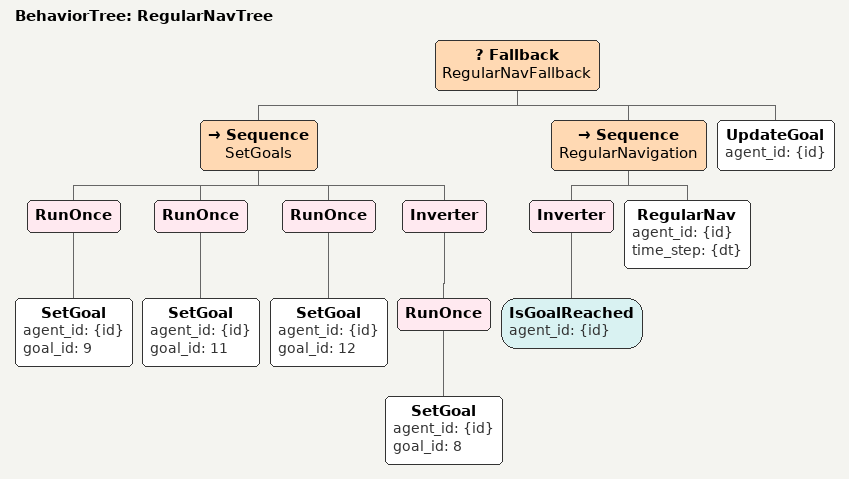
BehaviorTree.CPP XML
<?xml version="1.0" encoding="UTF-8"?>
<root main_tree_to_execute="RegularNavTree" BTCPP_format="4">

  <include path="BTRegularNav.xml" />

    <BehaviorTree ID="RegularNavTree">
        <Fallback name="RegularNavFallback">

            <Sequence name="SetGoals">
                <RunOnce>
                    <SetGoal agent_id="{id}" goal_id="9"/>
                </RunOnce>
                <RunOnce>
                    <SetGoal agent_id="{id}" goal_id="11"/>
                </RunOnce>
                <RunOnce>
                    <SetGoal agent_id="{id}" goal_id="12"/>
                </RunOnce>
                <Inverter>
                    <RunOnce>
                        <SetGoal agent_id="{id}" goal_id="8"/>
                    </RunOnce>
                </Inverter>
            </Sequence>

            <Sequence name="RegularNavigation">
                <Inverter>
                    <IsGoalReached agent_id="{id}" />
                </Inverter>
                <RegularNav agent_id="{id}" time_step="{dt}" />
            </Sequence>
            <UpdateGoal agent_id="{id}" />
        </Fallback>
    </BehaviorTree>

</root>
